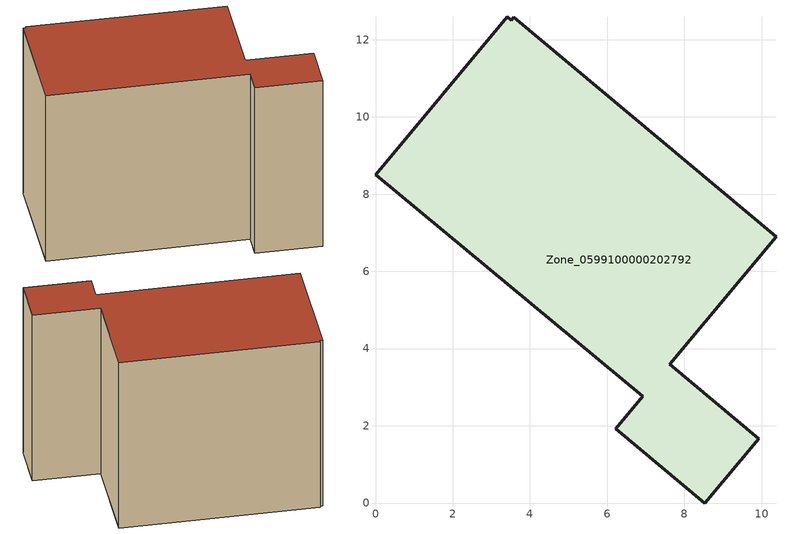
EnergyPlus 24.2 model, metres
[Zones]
Zone_0599100000202792
 floor ground (C_G): 3.58,12.58 10.37,6.9 7.62,3.6 9.93,1.67 8.52,0 6.22,1.92 6.92,2.76 0,8.5 3.41,12.59 3.52,12.5 z0
 wall outside (C_F): 6.92,2.76 6.22,1.92 8.52,0 9.93,1.67 7.62,3.6 10.37,6.9 3.58,12.58 3.52,12.5 3.41,12.59 0,8.5 6.92,2.76 z0:8.6
 roof outside (C_R): 3.58,12.58 3.52,12.5 3.41,12.59 0,8.5 6.92,2.76 6.22,1.92 8.52,0 9.93,1.67 7.62,3.6 10.37,6.9 z8.6
[BUILDING]
Pand.0599100000202792: North Axis=0; Terrain=City; Loads Convergence Tolerance Value=0.04; Temperature Convergence Tolerance Value=0.4; Solar Distribution=FullExterior; Maximum Number of Warmup Days=25; Minimum Number of Warmup Days=1
[Site:Location]
Rotterdam.The.Hague.AP_ZH_NLD Design_Conditions: Latitude=51.96; Longitude=4.45; Time Zone=1; Elevation=-4.5
[SITE:GROUNDTEMPERATURE:BUILDINGSURFACE]
18, 18, 18, 18, 18, 18, 18, 18, 18, 18, 18, 18
[MATERIAL] Thermal Absorptance=0.9; Solar Absorptance=0.7; Visible Absorptance=0.7
Name | Roughness | Thickness | Conductivity | Density | Specific Heat
G.TI.1975-1991 | MediumSmooth | 0.15 | 0.288461 | 540 | 1210
F.TI.1975-1991 | Rough | 0.3 | 0.230769 | 1920 | 840
R.TI.1975-1991 | MediumRough | 0.2 | 0.153846 | 1500 | 1000
[CONSTRUCTION]
C_G: G.TI.1975-1991
C_F: F.TI.1975-1991
C_R: R.TI.1975-1991
[ZONE]
Zone_0599100000202792: Type=1; Multiplier=1; Ceiling Height=Autocalculate; Volume=Autocalculate; Floor Area=autocalculate; Part of Total Floor Area=Yes
[ZONEINFILTRATION:DESIGNFLOWRATE]
Infil_Zone_0599100000202792: Zone or ZoneList or Space or SpaceList=Zone_0599100000202792; Schedule=AlwaysOn; Design Flow Rate Calculation Method=Flow/Area; Flow Rate per Floor Area=0.003; Constant Term Coefficient=1; Temperature Term Coefficient=0; Velocity Term Coefficient=0; Velocity Squared Term Coefficient=0
[HVACTEMPLATE:ZONE:IDEALLOADSAIRSYSTEM]
Zone_0599100000202792: Maximum Heating Supply Air Temperature=50; Minimum Cooling Supply Air Temperature=13; Maximum Heating Supply Air Humidity Ratio=0.0156; Minimum Cooling Supply Air Humidity Ratio=0.0077; Heating Limit=NoLimit; Cooling Limit=NoLimit; Dehumidification Control Type=ConstantSensibleHeatRatio; Cooling Sensible Heat Ratio=0.7; Dehumidification Setpoint=60; Humidification Control Type=None; Humidification Setpoint=30; Outdoor Air Method=None; Outdoor Air Flow Rate per Person=0.00944; Outdoor Air Flow Rate per Zone Floor Area=0; Outdoor Air Flow Rate per Zone=0; Demand Controlled Ventilation Type=None; Outdoor Air Economizer Type=NoEconomizer; Heat Recovery Type=None; Sensible Heat Recovery Effectiveness=0.7; Latent Heat Recovery Effectiveness=0.65
[ZONECONTROL:THERMOSTAT]
ThermostatControl_Zone_0599100000202792: Zone or ZoneList=Zone_0599100000202792; Control Type Schedule=DualSetpointControlType; Control 1=Thermostat_Zone_0599100000202792; Temperature Difference Between Cutout And Setpoint=0
[THERMOSTATSETPOINT:DUALSETPOINT]
Thermostat_Zone_0599100000202792: Heating Setpoint Temperature Schedule=HeatingSetpoint_Zone_0599100000202792; Cooling Setpoint Temperature Schedule=CoolingSetpoint_Zone_0599100000202792
[SCHEDULE:COMPACT]
HeatingSetpoint_Zone_0599100000202792: Through: 12/31, For: AllDays, Until: 24:00, 21
CoolingSetpoint_Zone_0599100000202792: Through: 12/31, For: AllDays, Until: 24:00, 24
DualSetpointControlType: Through: 12/31, For: AllDays, Until: 24:00, 4
AlwaysOn: Through: 12/31, For: AllDays, Until: 24:00, 1
